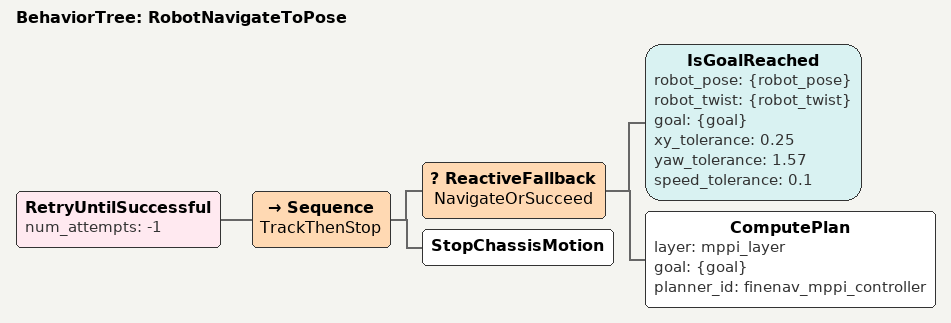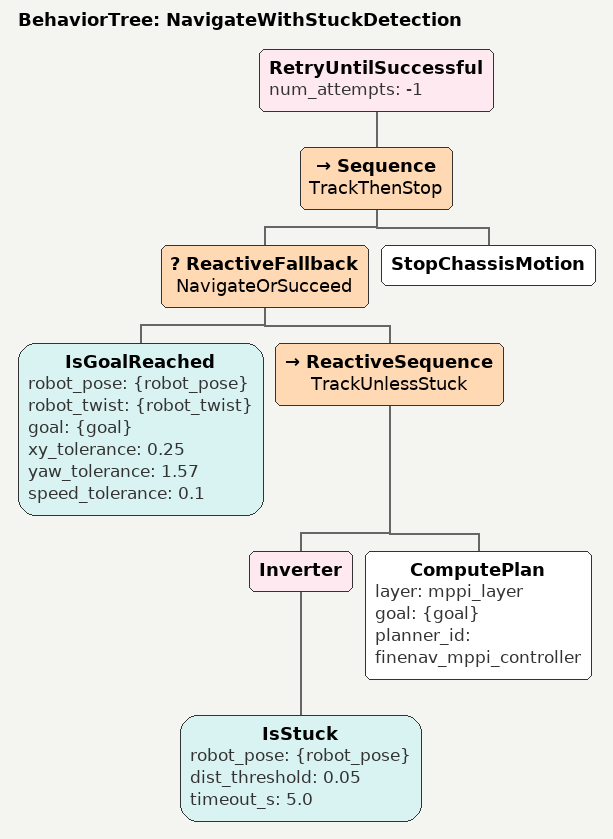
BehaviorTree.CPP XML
<root BTCPP_format="4">

    <!-- 基础导航：持续追踪，到达目标后发布零速并成功退出 -->
    <BehaviorTree ID="RobotNavigateToPose">
        <RetryUntilSuccessful num_attempts="-1">
            <Sequence name="TrackThenStop">
                <ReactiveFallback name="NavigateOrSucceed">
                    <IsGoalReached  robot_pose="{robot_pose}"
                                    robot_twist="{robot_twist}"
                                    goal="{goal}"
                                    xy_tolerance="0.25"
                                    yaw_tolerance="1.57"
                                    speed_tolerance="0.1"/>
                    <ComputePlan    layer="mppi_layer"
                                    goal="{goal}"
                                    planner_id="finenav_mppi_controller"/>
                </ReactiveFallback>
                <!-- ReactiveFallback 返回 SUCCESS（IsGoalReached触发）后，发布零速 -->
                <StopChassisMotion/>
            </Sequence>
        </RetryUntilSuccessful>
    </BehaviorTree>

    <!-- 带卡死检测的导航：卡死时发布零速后整棵树 FAILURE -->
    <BehaviorTree ID="NavigateWithStuckDetection">
        <RetryUntilSuccessful num_attempts="-1">
            <Sequence name="TrackThenStop">
                <ReactiveFallback name="NavigateOrSucceed">
                    <IsGoalReached  robot_pose="{robot_pose}"
                                    robot_twist="{robot_twist}"
                                    goal="{goal}"
                                    xy_tolerance="0.25"
                                    yaw_tolerance="1.57"
                                    speed_tolerance="0.1"/>
                    <ReactiveSequence name="TrackUnlessStuck">
                        <Inverter>
                            <IsStuck robot_pose="{robot_pose}"
                                     dist_threshold="0.05"
                                     timeout_s="5.0"/>
                        </Inverter>
                        <ComputePlan layer="mppi_layer"
                                     goal="{goal}"
                                     planner_id="finenav_mppi_controller"/>
                    </ReactiveSequence>
                </ReactiveFallback>
                <StopChassisMotion/>
            </Sequence>
        </RetryUntilSuccessful>
    </BehaviorTree>

</root>
